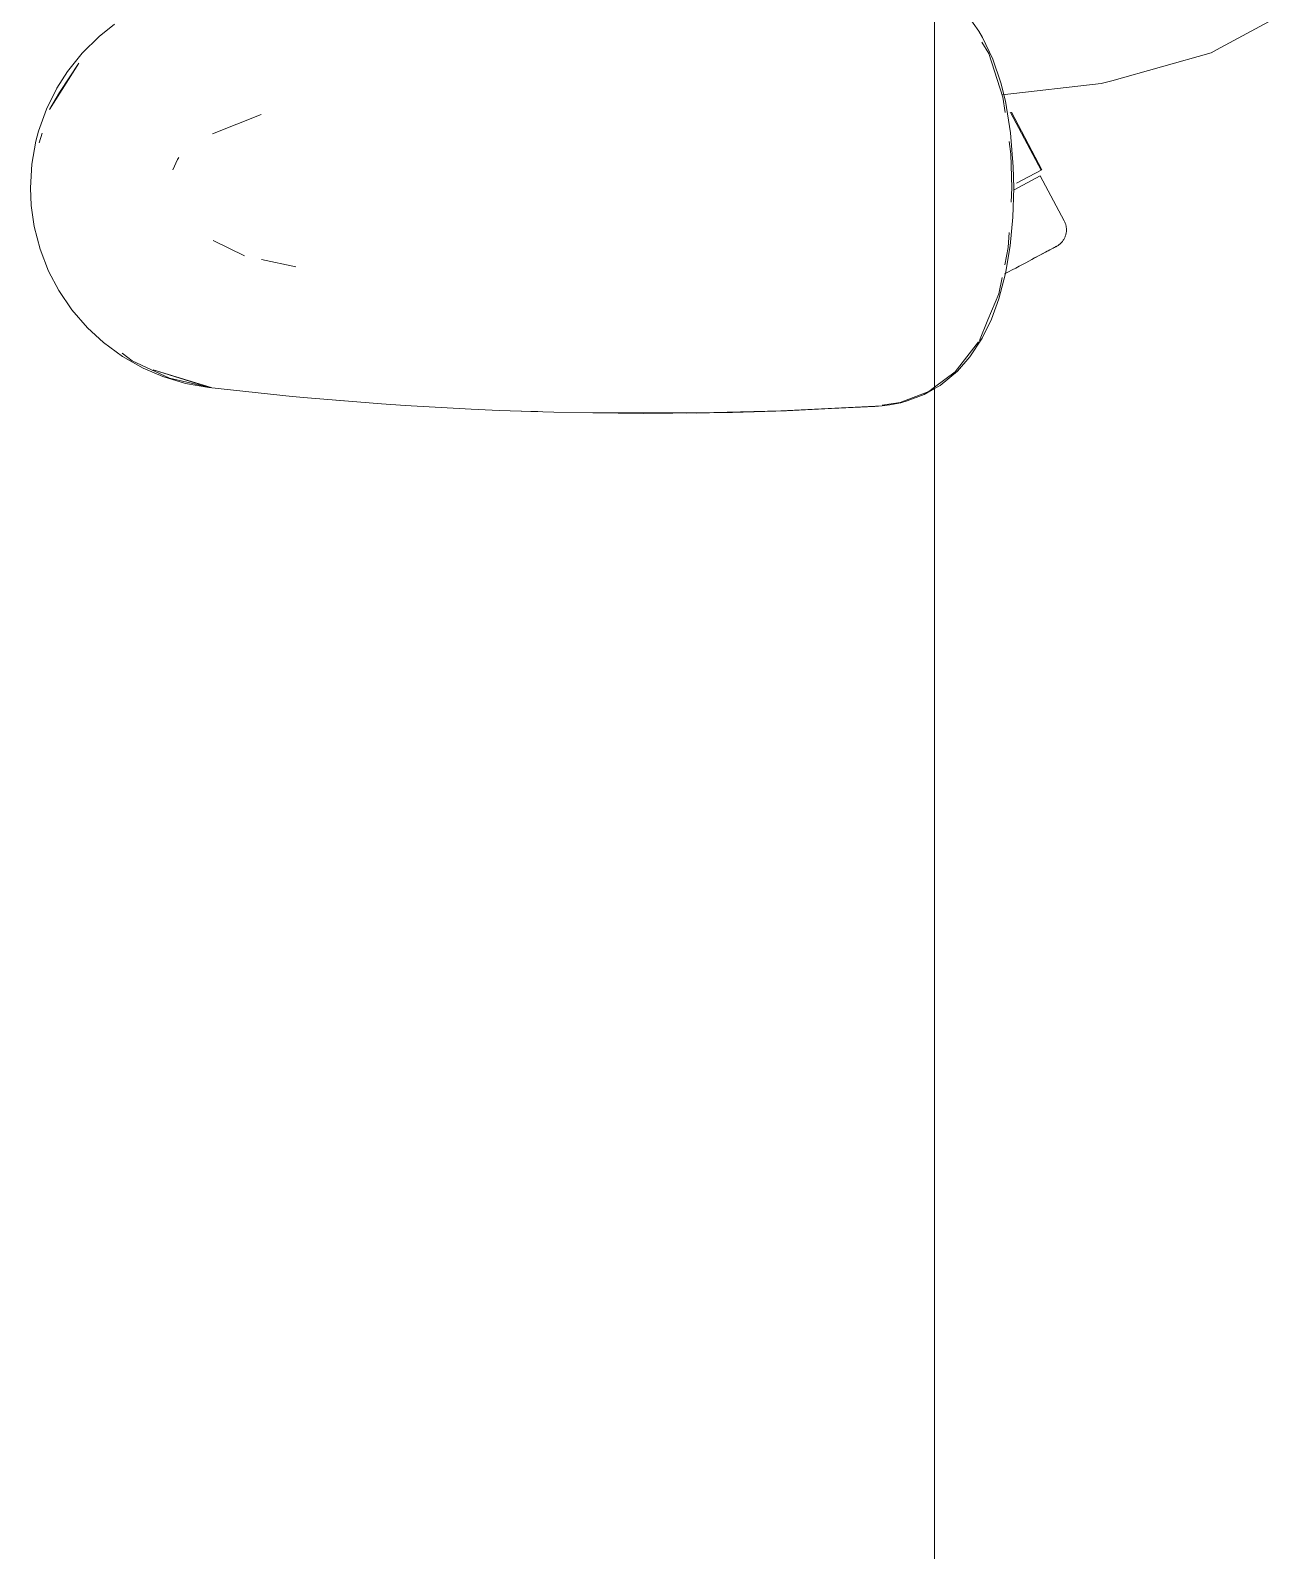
# Model space of a CAD drawing. Header units: millimetres. Extents: x 155927 to 326028, y -36033 to 97293.
# Drawn here: x 221670.1 to 221936.2, y 18254.6 to 18581.2 of the extents above; entities that cross this region are included whole.
import ezdxf

# ---------------------------------------------------------------- set-up
doc = ezdxf.new("R2010")
doc.units = ezdxf.units.MM
doc.header["$MEASUREMENT"] = 0
doc.layers.add('G-IMPT', color=8, linetype='CONTINUOUS', lineweight=9)
doc.layers.add('I-FURN', color=8, linetype='CONTINUOUS', lineweight=9)

msp = doc.modelspace()

# ---------------------------------------------------------------- linework, layer by layer
at = {"layer": 'G-IMPT'}
for p, q in [((221871.5, 18584.48), (221873.95, 18581.02)), ((221925.01, 18577), (221936.24, 18583.01)), ((221681.28, 18576.33), (221684.88, 18579.88)), ((221684.88, 18579.88), (221688.19, 18582.51)), ((221874.75, 18579.65), (221873.95, 18581.02)), ((221876.96, 18575.01), (221874.75, 18579.65)), ((221681.28, 18576.33), (221678.09, 18572.36)), ((221876.1, 18576.23), (221874.63, 18578.68)), ((221879.13, 18566.84), (221876.1, 18576.23)), ((221902.55, 18570.39), (221923.89, 18576.4)), ((221923.89, 18576.4), (221925.01, 18577)), ((221674.23, 18564.21), (221680.55, 18574.16)), ((221676.39, 18567.88), (221680.55, 18574.16)), ((221878.7, 18569.92), (221876.96, 18575.01)), ((221675.82, 18568.81), (221678.09, 18572.36)), ((221878.7, 18569.92), (221879.68, 18566)), ((221879.01, 18567.34), (221900.29, 18569.76)), ((221902.55, 18570.39), (221900.29, 18569.76)), ((221673.58, 18564.3), (221675.82, 18568.81)), ((221674.23, 18564.21), (221676.39, 18567.88)), ((221879.59, 18563.55), (221879.13, 18566.84)), ((221673.58, 18564.3), (221671.87, 18559.53)), ((221719.71, 18563.13), (221709.28, 18558.99)), ((221879.68, 18566), (221880.8, 18559.23)), ((221670.43, 18552.45), (221671.3, 18557.4)), ((221671.3, 18557.4), (221671.87, 18559.53)), ((221672.67, 18559.09), (221672.05, 18557.06)), ((221880.85, 18554.58), (221880.46, 18557.36)), ((221881.37, 18551.92), (221880.8, 18559.23)), ((221700.74, 18551.24), (221701.76, 18553.46)), ((221701.76, 18553.46), (221702.06, 18553.91)), ((221880.85, 18554.58), (221881.08, 18547.41)), ((221670.13, 18547.41), (221670.43, 18552.45)), ((221881.37, 18551.92), (221881.46, 18547.41)), ((221670.13, 18547.41), (221670.3, 18543.56)), ((221880.89, 18544.3), (221881.08, 18547.41)), ((221881.46, 18547.41), (221881.28, 18541.07)), ((221670.95, 18539.05), (221670.3, 18543.56)), ((221880.71, 18534.92), (221881.28, 18541.07)), ((221670.95, 18539.05), (221672.21, 18534.18)), ((221880.3, 18534.59), (221880.5, 18537.79)), ((221674.04, 18529.47), (221672.21, 18534.18)), ((221709.38, 18536.03), (221716.16, 18532.77)), ((221879.53, 18530.84), (221880.3, 18534.59)), ((221880.71, 18534.92), (221879.71, 18528.99)), ((221727.21, 18530.43), (221719.77, 18532)), ((221676.23, 18525.31), (221674.04, 18529.47)), ((221878.26, 18524.63), (221878.97, 18528.09)), ((221878.28, 18523.51), (221879.71, 18528.99)), ((221676.23, 18525.31), (221679.06, 18521.14)), ((221878.26, 18524.63), (221875.93, 18519)), ((221679.06, 18521.14), (221682.39, 18517.31)), ((221878.28, 18523.51), (221876.7, 18519.18)), ((221685.82, 18514.14), (221682.39, 18517.31)), ((221874.09, 18514.61), (221875.93, 18519)), ((221874.71, 18515.1), (221876.7, 18519.18)), ((221685.82, 18514.14), (221689.91, 18511.15)), ((221868.87, 18507.82), (221873.88, 18514.33)), ((221874.71, 18515.1), (221872.06, 18511.06)), ((221689.86, 18511.84), (221691.97, 18510.24)), ((221694.35, 18508.63), (221689.91, 18511.15)), ((221872.06, 18511.06), (221869.39, 18508.02)), ((221700.04, 18506.5), (221691.97, 18510.24)), ((221694.35, 18508.63), (221698.59, 18506.82)), ((221709.01, 18504.46), (221696.54, 18508.29)), ((221696.54, 18508.29), (221705.69, 18505.38)), ((221864.46, 18504.55), (221868.87, 18507.82)), ((221865.65, 18504.94), (221869.39, 18508.02)), ((221698.59, 18506.82), (221703.45, 18505.36)), ((221700.04, 18506.5), (221708.44, 18504.59)), ((221708.49, 18504.46), (221703.45, 18505.36)), ((221709.01, 18504.46), (221705.69, 18505.38)), ((221726.42, 18502.56), (221708.49, 18504.46)), ((221862.22, 18502.98), (221864.46, 18504.26)), ((221863.25, 18503.65), (221864.46, 18504.55)), ((221864.46, 18504.26), (221865.65, 18504.94)), ((221730.55, 18502.21), (221726.42, 18502.56)), ((221745.61, 18500.96), (221730.55, 18502.21)), ((221737.42, 18501.61), (221735.75, 18501.78)), ((221745.61, 18500.96), (221750.69, 18500.64)), ((221857.05, 18501.24), (221853.21, 18500.66)), ((221857.23, 18501.22), (221854.84, 18500.78)), ((221857.05, 18501.24), (221863.25, 18503.65)), ((221857.23, 18501.22), (221858.58, 18501.59)), ((221862.22, 18502.98), (221858.58, 18501.59)), ((221750.69, 18500.64), (221764.83, 18499.83)), ((221770.86, 18499.57), (221764.83, 18499.83)), ((221770.86, 18499.57), (221782.62, 18499.18)), ((221775.74, 18499.43), (221777.68, 18499.32)), ((221777.68, 18499.32), (221779.18, 18499.31)), ((221791.03, 18499.02), (221782.62, 18499.18)), ((221791.03, 18499.02), (221821.05, 18499.13)), ((221791.03, 18499.02), (221811.22, 18498.97)), ((221791.03, 18499.02), (221801.83, 18498.93)), ((221821.05, 18499.13), (221801.83, 18498.93)), ((221811.22, 18498.97), (221832.62, 18499.48)), ((221811.22, 18498.97), (221831.41, 18499.44)), ((221811.22, 18498.97), (221821.05, 18499.13)), ((221811.22, 18499.01), (221813.26, 18498.99)), ((221813.26, 18498.99), (221815.17, 18499.06)), ((221821.05, 18499.13), (221832.62, 18499.48)), ((221831.41, 18499.44), (221853.19, 18500.53)), ((221831.41, 18499.44), (221851.58, 18500.41)), ((221832.62, 18499.48), (221831.41, 18499.44)), ((221832.62, 18499.48), (221853.19, 18500.53)), ((221853.19, 18500.53), (221851.58, 18500.41)), ((221853.19, 18500.53), (221854.84, 18500.78))]:
    msp.add_line(p, q, dxfattribs=at)
at = {"layer": 'I-FURN'}
for p, q in [((221864.46, 19469.61), (221864.46, 18069.61)), ((221864.46, 18069.61), (221864.46, 19469.61)), ((221880.69, 18563.49), (221880.79, 18563.54)), ((221880.79, 18563.54), (221887.36, 18551.18)), ((221887.53, 18551.27), (221880.96, 18563.63)), ((221887.18, 18549.95), (221881.55, 18546.96)), ((221887.36, 18551.18), (221882.07, 18548.37)), ((221892.33, 18540.26), (221887.18, 18549.95)), ((221892.33, 18540.26), (221892.4, 18540.12)), ((221892.4, 18540.12), (221892.47, 18539.97)), ((221892.47, 18539.97), (221892.53, 18539.82)), ((221892.55, 18536.99), (221892.5, 18536.83)), ((221892.53, 18539.82), (221892.58, 18539.67)), ((221892.61, 18537.14), (221892.55, 18536.99)), ((221892.58, 18539.67), (221892.63, 18539.52)), ((221892.65, 18537.29), (221892.61, 18537.14)), ((221892.63, 18539.52), (221892.68, 18539.36)), ((221892.69, 18537.45), (221892.65, 18537.29)), ((221892.68, 18539.36), (221892.71, 18539.21)), ((221892.73, 18537.61), (221892.69, 18537.45)), ((221892.71, 18539.21), (221892.74, 18539.05)), ((221892.75, 18537.76), (221892.73, 18537.61)), ((221892.74, 18539.05), (221892.77, 18538.89)), ((221892.78, 18537.92), (221892.75, 18537.76)), ((221892.77, 18538.89), (221892.78, 18538.73)), ((221892.78, 18538.73), (221892.8, 18538.57)), ((221892.79, 18538.08), (221892.78, 18537.92)), ((221892.8, 18538.25), (221892.79, 18538.08)), ((221892.8, 18538.57), (221892.8, 18538.41)), ((221892.8, 18538.41), (221892.8, 18538.25)), ((221888.03, 18533.41), (221888.46, 18533.64)), ((221888.68, 18533.76), (221888.27, 18533.54)), ((221888.46, 18533.64), (221888.85, 18533.85)), ((221889.05, 18533.96), (221888.68, 18533.76)), ((221888.85, 18533.85), (221889.21, 18534.04)), ((221889.39, 18534.13), (221889.05, 18533.96)), ((221889.21, 18534.04), (221889.53, 18534.21)), ((221889.68, 18534.29), (221889.39, 18534.13)), ((221889.53, 18534.21), (221889.81, 18534.36)), ((221889.94, 18534.43), (221889.68, 18534.29)), ((221889.81, 18534.36), (221890.05, 18534.49)), ((221890.16, 18534.55), (221889.94, 18534.43)), ((221890.05, 18534.49), (221890.25, 18534.59)), ((221890.34, 18534.64), (221890.16, 18534.55)), ((221890.25, 18534.59), (221890.41, 18534.68)), ((221890.48, 18534.72), (221890.34, 18534.64)), ((221890.41, 18534.68), (221890.53, 18534.74)), ((221890.58, 18534.77), (221890.48, 18534.72)), ((221890.53, 18534.74), (221890.61, 18534.79)), ((221890.64, 18534.8), (221890.58, 18534.77)), ((221890.61, 18534.79), (221890.66, 18534.81)), ((221890.66, 18534.81), (221890.64, 18534.8)), ((221890.7, 18534.83), (221890.66, 18534.81)), ((221890.66, 18534.81), (221890.66, 18534.81)), ((221890.84, 18534.91), (221890.7, 18534.83)), ((221890.98, 18535), (221890.84, 18534.91)), ((221891.11, 18535.09), (221890.98, 18535)), ((221891.24, 18535.19), (221891.11, 18535.09)), ((221891.36, 18535.29), (221891.24, 18535.19)), ((221891.49, 18535.39), (221891.36, 18535.29)), ((221891.6, 18535.51), (221891.49, 18535.39)), ((221891.72, 18535.62), (221891.6, 18535.51)), ((221891.82, 18535.74), (221891.72, 18535.62)), ((221891.93, 18535.87), (221891.82, 18535.74)), ((221892.02, 18535.99), (221891.93, 18535.87)), ((221892.12, 18536.13), (221892.02, 18535.99)), ((221892.2, 18536.26), (221892.12, 18536.13)), ((221892.28, 18536.4), (221892.2, 18536.26)), ((221892.36, 18536.54), (221892.28, 18536.4)), ((221892.43, 18536.69), (221892.36, 18536.54)), ((221892.5, 18536.83), (221892.43, 18536.69)), ((221881.89, 18530.15), (221882.64, 18530.55)), ((221882.64, 18530.55), (221883.37, 18530.93)), ((221883.37, 18530.93), (221884.06, 18531.3)), ((221884.06, 18531.3), (221884.72, 18531.66)), ((221884.72, 18531.66), (221885.36, 18531.99)), ((221885.36, 18531.99), (221885.96, 18532.31)), ((221886.27, 18532.48), (221885.69, 18532.17)), ((221885.96, 18532.31), (221886.53, 18532.62)), ((221886.82, 18532.77), (221886.27, 18532.48)), ((221886.53, 18532.62), (221887.06, 18532.9)), ((221887.34, 18533.05), (221886.82, 18532.77)), ((221887.06, 18532.9), (221887.57, 18533.17)), ((221887.82, 18533.3), (221887.34, 18533.05)), ((221887.57, 18533.17), (221888.03, 18533.41)), ((221888.27, 18533.54), (221887.82, 18533.3)), ((221879.49, 18528.88), (221880.32, 18529.31)), ((221880.32, 18529.31), (221881.12, 18529.74)), ((221881.12, 18529.74), (221881.89, 18530.15))]:
    msp.add_line(p, q, dxfattribs=at)

doc.saveas('drawing.dxf')
